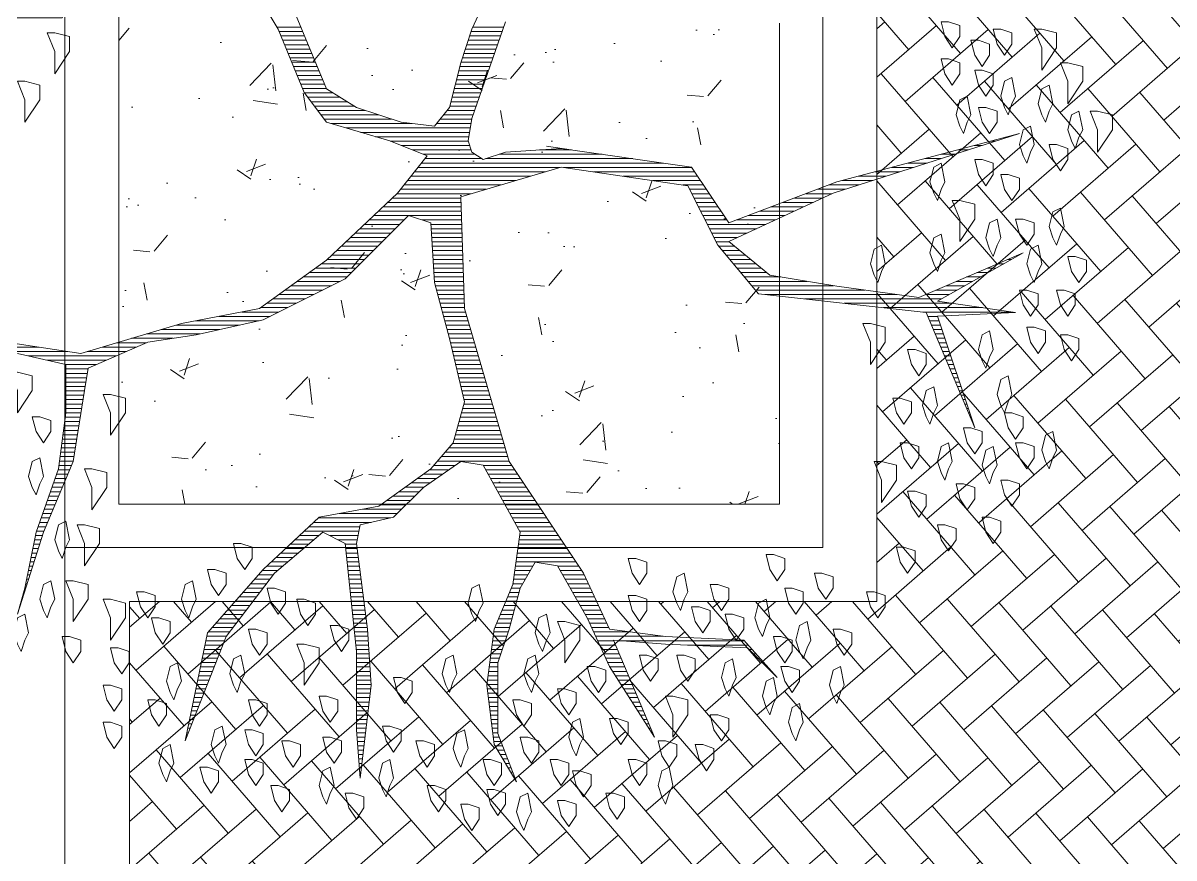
# Model space of a CAD drawing. Header units: metres. Extents: x 12093 to 20303, y 514 to 1412.
# Drawn here: x 19836.244 to 19839.433, y 755.37 to 757.682 of the extents above; entities that cross this region are included whole.
import ezdxf

# ---------------------------------------------------------------- set-up
doc = ezdxf.new("R2010")
doc.units = ezdxf.units.M
doc.layers.get('0').update_dxf_attribs({"lineweight": 13})
for name, color, linetype, lineweight in [('0-JARDI', 72, 'Continuous', 13), ('ARBOLES', 52, 'Continuous', 13), ('grass', 64, 'Continuous', 13), ('MANZANAS-ORIGINALES', 147, 'Continuous', 9), ('text.-piso', 35, 'Continuous', 5)]:
    doc.layers.add(name, color=color, linetype=linetype, lineweight=lineweight)

# ---------------------------------------------------------------- blocks, each defined once
blk = doc.blocks.new('*X7')
at = {"color": 0}
for p, q in [((17.5775, 17.92), (17.578, 17.92)), ((17.5814, 17.91), (17.584, 17.91)), ((17.5852, 17.9), (17.59, 17.9)), ((17.9321, 17.9), (17.9348, 17.9)), ((17.9333, 17.91), (17.9341, 17.91)), ((17.5891, 17.89), (17.596, 17.89)), ((17.5929, 17.88), (17.602, 17.88)), ((17.5967, 17.87), (17.608, 17.87)), ((17.9285, 17.87), (17.9371, 17.87)), ((17.9297, 17.88), (17.9364, 17.88)), ((17.9309, 17.89), (17.9356, 17.89)), ((17.6006, 17.86), (17.614, 17.86)), ((17.6044, 17.85), (17.62, 17.85)), ((17.9261, 17.85), (17.9387, 17.85)), ((17.9273, 17.86), (17.9379, 17.86)), ((17.2621, 17.82), (17.2622, 17.82)), ((17.6083, 17.84), (17.626, 17.84)), ((17.6121, 17.83), (17.6285, 17.83)), ((17.616, 17.82), (17.6298, 17.82)), ((17.9225, 17.82), (17.941, 17.82)), ((17.9237, 17.83), (17.9402, 17.83)), ((17.9249, 17.84), (17.9395, 17.84)), ((18.33, 17.82), (18.3316, 17.82)), ((17.2663, 17.81), (17.2685, 17.81)), ((17.2706, 17.8), (17.2748, 17.8)), ((17.6191, 17.81), (17.631, 17.81)), ((17.6191, 17.8), (17.6323, 17.8)), ((17.9201, 17.8), (17.9423, 17.8)), ((17.9213, 17.81), (17.9418, 17.81)), ((18.3221, 17.8), (18.3275, 17.8)), ((18.3261, 17.81), (18.3296, 17.81)), ((17.2748, 17.79), (17.2811, 17.79)), ((17.279, 17.78), (17.2874, 17.78)), ((17.2832, 17.77), (17.2937, 17.77)), ((17.6191, 17.79), (17.6335, 17.79)), ((17.6191, 17.78), (17.6348, 17.78)), ((17.6191, 17.77), (17.636, 17.77)), ((17.9165, 17.77), (17.9423, 17.77)), ((17.9177, 17.78), (17.9423, 17.78)), ((17.9189, 17.79), (17.9423, 17.79)), ((18.3104, 17.77), (18.3213, 17.77)), ((18.3143, 17.78), (18.3234, 17.78)), ((18.3182, 17.79), (18.3254, 17.79)), ((17.2875, 17.76), (17.3001, 17.76)), ((17.2917, 17.75), (17.3064, 17.75)), ((17.2959, 17.74), (17.3127, 17.74)), ((17.6191, 17.76), (17.6373, 17.76)), ((17.6191, 17.75), (17.6385, 17.75)), ((17.6191, 17.74), (17.6398, 17.74)), ((17.9129, 17.74), (17.9423, 17.74)), ((17.9141, 17.75), (17.9423, 17.75)), ((17.9153, 17.76), (17.9423, 17.76)), ((18.2986, 17.74), (18.3151, 17.74)), ((18.3025, 17.75), (18.3171, 17.75)), ((18.3064, 17.76), (18.3192, 17.76)), ((17.3002, 17.73), (17.319, 17.73)), ((17.3044, 17.72), (17.3253, 17.72)), ((17.6191, 17.73), (17.641, 17.73)), ((17.6191, 17.72), (17.6423, 17.72)), ((17.9105, 17.72), (17.9423, 17.72)), ((17.9117, 17.73), (17.9423, 17.73)), ((18.2907, 17.72), (18.3109, 17.72)), ((18.2946, 17.73), (18.313, 17.73)), ((17.3086, 17.71), (17.3316, 17.71)), ((17.3129, 17.7), (17.3379, 17.7)), ((17.3171, 17.69), (17.3443, 17.69)), ((17.6191, 17.71), (17.6435, 17.71)), ((17.6191, 17.7), (17.6445, 17.7)), ((17.6191, 17.69), (17.6431, 17.69)), ((17.9083, 17.7), (17.9423, 17.7)), ((17.909, 17.69), (17.9423, 17.69)), ((17.9093, 17.71), (17.9423, 17.71)), ((18.2789, 17.69), (18.3047, 17.69)), ((18.2829, 17.7), (18.3068, 17.7)), ((18.2868, 17.71), (18.3089, 17.71)), ((16.9852, 17.68), (16.9856, 17.68)), ((16.9942, 17.67), (16.9956, 17.67)), ((17.0032, 17.66), (17.0056, 17.66)), ((17.3213, 17.68), (17.3506, 17.68)), ((17.3256, 17.67), (17.3569, 17.67)), ((17.3298, 17.66), (17.3632, 17.66)), ((17.6191, 17.68), (17.6418, 17.68)), ((17.6191, 17.67), (17.6405, 17.67)), ((17.6191, 17.66), (17.6391, 17.66)), ((17.9097, 17.68), (17.9423, 17.68)), ((17.9103, 17.67), (17.9423, 17.67)), ((17.911, 17.66), (17.9423, 17.66)), ((18.2671, 17.66), (18.2985, 17.66)), ((18.2711, 17.67), (18.3006, 17.67)), ((18.275, 17.68), (18.3027, 17.68)), ((17.0122, 17.65), (17.0156, 17.65)), ((17.0212, 17.64), (17.0256, 17.64)), ((17.334, 17.65), (17.368, 17.65)), ((17.3382, 17.64), (17.3727, 17.64)), ((17.6157, 17.64), (17.6365, 17.64)), ((17.619, 17.65), (17.6378, 17.65)), ((17.9117, 17.65), (17.9423, 17.65)), ((17.9123, 17.64), (17.9423, 17.64)), ((18.2593, 17.64), (18.2944, 17.64)), ((18.2632, 17.65), (18.2965, 17.65)), ((17.0302, 17.63), (17.0356, 17.63)), ((17.0392, 17.62), (17.0456, 17.62)), ((17.0482, 17.61), (17.1861, 17.61)), ((17.3425, 17.63), (17.3773, 17.63)), ((17.3467, 17.62), (17.3819, 17.62)), ((17.3509, 17.61), (17.3865, 17.61)), ((17.6057, 17.61), (17.6325, 17.61)), ((17.6091, 17.62), (17.6338, 17.62)), ((17.6124, 17.63), (17.6351, 17.63)), ((17.913, 17.63), (17.9423, 17.63)), ((17.9137, 17.62), (17.9428, 17.62)), ((17.9143, 17.61), (17.9438, 17.61)), ((18.2475, 17.61), (18.2882, 17.61)), ((18.2514, 17.62), (18.2903, 17.62)), ((18.2554, 17.63), (18.2923, 17.63)), ((17.0572, 17.6), (17.3444, 17.6)), ((17.2417, 17.59), (17.3957, 17.59)), ((17.3552, 17.6), (17.3911, 17.6)), ((17.5991, 17.59), (17.6298, 17.59)), ((17.6024, 17.6), (17.6311, 17.6)), ((17.915, 17.6), (17.9448, 17.6)), ((17.9157, 17.59), (17.9459, 17.59)), ((18.2394, 17.59), (18.284, 17.59)), ((18.2436, 17.6), (18.2861, 17.6)), ((17.3167, 17.58), (17.4003, 17.58)), ((17.3657, 17.57), (17.405, 17.57)), ((17.3704, 17.56), (17.4096, 17.56)), ((17.5899, 17.56), (17.6219, 17.56)), ((17.5926, 17.57), (17.6261, 17.57)), ((17.5957, 17.58), (17.6285, 17.58)), ((17.9163, 17.58), (17.9469, 17.58)), ((17.9172, 17.57), (17.9479, 17.57)), ((17.9186, 17.56), (17.949, 17.56)), ((18.2164, 17.56), (18.2628, 17.56)), ((18.2241, 17.57), (18.2717, 17.57)), ((18.2317, 17.58), (18.2805, 17.58)), ((17.3751, 17.55), (17.4142, 17.55)), ((17.3797, 17.54), (17.4197, 17.54)), ((17.3844, 17.53), (17.4254, 17.53)), ((17.5817, 17.53), (17.6094, 17.53)), ((17.5844, 17.54), (17.6136, 17.54)), ((17.5872, 17.55), (17.6178, 17.55)), ((17.9199, 17.55), (17.95, 17.55)), ((17.9212, 17.54), (17.951, 17.54)), ((17.9225, 17.53), (17.9521, 17.53)), ((18.1935, 17.53), (18.2364, 17.53)), ((18.2011, 17.54), (18.2452, 17.54)), ((18.2088, 17.55), (18.254, 17.55)), ((17.3891, 17.52), (17.4311, 17.52)), ((17.3937, 17.51), (17.4369, 17.51)), ((17.5762, 17.51), (17.6011, 17.51)), ((17.579, 17.52), (17.6053, 17.52)), ((17.9238, 17.52), (17.9531, 17.52)), ((17.9251, 17.51), (17.9541, 17.51)), ((18.1782, 17.51), (18.2187, 17.51)), ((18.1858, 17.52), (18.2276, 17.52)), ((17.3984, 17.5), (17.4426, 17.5)), ((17.4031, 17.49), (17.4483, 17.49)), ((17.4077, 17.48), (17.454, 17.48)), ((17.568, 17.48), (17.5886, 17.48)), ((17.5708, 17.49), (17.5928, 17.49)), ((17.5735, 17.5), (17.5969, 17.5)), ((17.9264, 17.5), (17.9552, 17.5)), ((17.9277, 17.49), (17.9562, 17.49)), ((17.929, 17.48), (17.9572, 17.48)), ((18.1553, 17.48), (18.1923, 17.48)), ((18.1629, 17.49), (18.2011, 17.49)), ((18.1706, 17.5), (18.2099, 17.5)), ((18.6971, 17.48), (18.6991, 17.48)), ((18.7003, 17.49), (18.7019, 17.49)), ((17.4124, 17.47), (17.4597, 17.47)), ((17.4171, 17.46), (17.4654, 17.46)), ((17.4217, 17.45), (17.4711, 17.45)), ((17.5509, 17.45), (17.582, 17.45)), ((17.5566, 17.46), (17.5834, 17.46)), ((17.5623, 17.47), (17.5849, 17.47)), ((17.9303, 17.47), (17.9583, 17.47)), ((17.9316, 17.46), (17.9593, 17.46)), ((17.9329, 17.45), (17.9604, 17.45)), ((18.1323, 17.45), (18.1658, 17.45)), ((18.14, 17.46), (18.1746, 17.46)), ((18.1476, 17.47), (18.1834, 17.47)), ((18.6876, 17.45), (18.6931, 17.45)), ((18.6908, 17.46), (18.6951, 17.46)), ((18.694, 17.47), (18.6971, 17.47)), ((17.4276, 17.44), (17.4769, 17.44)), ((17.4343, 17.43), (17.4826, 17.43)), ((17.5394, 17.43), (17.5792, 17.43)), ((17.5452, 17.44), (17.5806, 17.44)), ((17.9342, 17.44), (17.9614, 17.44)), ((17.9355, 17.43), (17.9624, 17.43)), ((18.1103, 17.43), (18.1467, 17.43)), ((18.1221, 17.44), (18.157, 17.44)), ((18.6812, 17.43), (18.6891, 17.43)), ((18.6844, 17.44), (18.6911, 17.44)), ((17.441, 17.42), (17.5777, 17.42)), ((17.4476, 17.41), (17.5763, 17.41)), ((17.4543, 17.4), (17.5749, 17.4)), ((17.9368, 17.42), (17.9635, 17.42)), ((17.9381, 17.41), (17.9645, 17.41)), ((17.9394, 17.4), (17.9655, 17.4)), ((18.0748, 17.4), (18.1146, 17.4)), ((18.0867, 17.41), (18.1253, 17.41)), ((18.0985, 17.42), (18.136, 17.42)), ((18.6717, 17.4), (18.6831, 17.4)), ((18.6749, 17.41), (18.6851, 17.41)), ((18.6781, 17.42), (18.6871, 17.42)), ((17.461, 17.39), (17.5734, 17.39)), ((17.4676, 17.38), (17.572, 17.38)), ((17.4743, 17.37), (17.5706, 17.37)), ((17.9407, 17.39), (17.9666, 17.39)), ((17.9407, 17.37), (17.984, 17.37)), ((17.942, 17.38), (17.9676, 17.38)), ((18.0394, 17.37), (18.0824, 17.37)), ((18.0512, 17.38), (18.0931, 17.38)), ((18.063, 17.39), (18.1038, 17.39)), ((18.6621, 17.37), (18.6771, 17.37)), ((18.6653, 17.38), (18.6791, 17.38)), ((18.6685, 17.39), (18.6811, 17.39)), ((17.481, 17.36), (17.5692, 17.36)), ((17.4876, 17.35), (17.5695, 17.35)), ((17.9367, 17.35), (18.061, 17.35)), ((17.9387, 17.36), (18.004, 17.36)), ((18.0276, 17.36), (18.0717, 17.36)), ((18.6555, 17.35), (18.6727, 17.35)), ((18.659, 17.36), (18.6751, 17.36)), ((17.4943, 17.34), (17.5751, 17.34)), ((17.501, 17.33), (17.5807, 17.33)), ((17.5076, 17.32), (17.5862, 17.32)), ((17.8637, 17.32), (18.0288, 17.32)), ((17.9087, 17.33), (18.0396, 17.33)), ((17.9347, 17.34), (18.0503, 17.34)), ((18.6429, 17.32), (18.6621, 17.32)), ((18.6471, 17.33), (18.6656, 17.33)), ((18.6513, 17.34), (18.6692, 17.34)), ((17.5143, 17.31), (17.5918, 17.31)), ((17.521, 17.3), (17.5973, 17.3)), ((17.8387, 17.3), (17.9283, 17.3)), ((17.8487, 17.31), (17.9816, 17.31)), ((18.6345, 17.3), (18.6551, 17.3)), ((18.6387, 17.31), (18.6586, 17.31)), ((17.5276, 17.29), (17.6029, 17.29)), ((17.5343, 17.28), (17.6084, 17.28)), ((17.541, 17.27), (17.614, 17.27)), ((17.8087, 17.27), (17.859, 17.27)), ((17.8187, 17.28), (17.873, 17.28)), ((17.8287, 17.29), (17.887, 17.29)), ((18.6218, 17.27), (18.6445, 17.27)), ((18.626, 17.28), (18.648, 17.28)), ((18.6303, 17.29), (18.6515, 17.29)), ((17.5476, 17.26), (17.6195, 17.26)), ((17.5543, 17.25), (17.6251, 17.25)), ((17.561, 17.24), (17.6307, 17.24)), ((17.7741, 17.24), (17.817, 17.24)), ((17.7884, 17.25), (17.831, 17.25)), ((17.7987, 17.26), (17.845, 17.26)), ((18.6092, 17.24), (18.6339, 17.24)), ((18.6134, 17.25), (18.6374, 17.25)), ((18.6176, 17.26), (18.6409, 17.26)), ((17.5676, 17.23), (17.6362, 17.23)), ((17.5743, 17.22), (17.6418, 17.22)), ((17.7456, 17.22), (17.789, 17.22)), ((17.7599, 17.23), (17.803, 17.23)), ((18.6008, 17.22), (18.6268, 17.22)), ((18.605, 17.23), (18.6303, 17.23)), ((17.581, 17.21), (17.6473, 17.21)), ((17.5876, 17.2), (17.6529, 17.2)), ((17.5939, 17.19), (17.7568, 17.19)), ((17.717, 17.2), (17.7653, 17.2)), ((17.7313, 17.21), (17.775, 17.21)), ((18.5884, 17.19), (18.6202, 17.19)), ((18.5924, 17.2), (18.6215, 17.2)), ((18.5966, 17.21), (18.6233, 17.21)), ((17.5968, 17.18), (17.7482, 17.18)), ((17.5998, 17.17), (17.7396, 17.17)), ((17.6027, 17.16), (17.731, 17.16)), ((18.5837, 17.16), (18.6162, 17.16)), ((18.5853, 17.17), (18.6175, 17.17)), ((18.5868, 17.18), (18.6189, 17.18)), ((17.6056, 17.15), (17.7225, 17.15)), ((17.6085, 17.14), (17.7189, 17.14)), ((18.5805, 17.14), (18.6135, 17.14)), ((18.5821, 17.15), (18.6149, 17.15)), ((16.5321, 17.11), (16.5325, 17.11)), ((17.6115, 17.13), (17.7161, 17.13)), ((17.6144, 17.12), (17.7134, 17.12)), ((17.6173, 17.11), (17.7107, 17.11)), ((18.5758, 17.11), (18.6095, 17.11)), ((18.5774, 17.12), (18.6109, 17.12)), ((18.5789, 17.13), (18.6122, 17.13)), ((16.5355, 17.1), (16.5367, 17.1)), ((16.5388, 17.09), (16.5409, 17.09)), ((17.6203, 17.1), (17.7079, 17.1)), ((17.6232, 17.09), (17.7052, 17.09)), ((18.5726, 17.09), (18.6069, 17.09)), ((18.5742, 17.1), (18.6082, 17.1)), ((16.5421, 17.08), (16.5451, 17.08)), ((16.5454, 17.07), (16.5493, 17.07)), ((16.5488, 17.06), (16.5535, 17.06)), ((17.6261, 17.08), (17.7025, 17.08)), ((17.629, 17.07), (17.6998, 17.07)), ((17.632, 17.06), (17.697, 17.06)), ((18.5679, 17.06), (18.6056, 17.06)), ((18.5695, 17.07), (18.6056, 17.07)), ((18.571, 17.08), (18.6056, 17.08)), ((16.5521, 17.05), (16.5577, 17.05)), ((16.5554, 17.04), (16.5619, 17.04)), ((16.5588, 17.03), (16.566, 17.03)), ((17.6349, 17.05), (17.6968, 17.05)), ((17.6378, 17.04), (17.6992, 17.04)), ((17.6407, 17.03), (17.7015, 17.03)), ((18.5632, 17.03), (18.6056, 17.03)), ((18.5647, 17.04), (18.6056, 17.04)), ((18.5663, 17.05), (18.6056, 17.05)), ((16.5621, 17.02), (16.5702, 17.02)), ((16.5654, 17.01), (16.5744, 17.01)), ((17.6437, 17.02), (17.7039, 17.02)), ((17.6466, 17.01), (17.7062, 17.01)), ((18.5598, 17.01), (18.6056, 17.01)), ((18.5615, 17.02), (18.6056, 17.02)), ((16.5688, 17), (16.5786, 17)), ((16.5721, 16.99), (16.5828, 16.99)), ((16.5754, 16.98), (16.587, 16.98)), ((17.6495, 17), (17.7086, 17)), ((17.6524, 16.99), (17.7109, 16.99)), ((17.6554, 16.98), (17.7133, 16.98)), ((18.5548, 16.98), (18.6056, 16.98)), ((18.5565, 16.99), (18.6056, 16.99)), ((18.5582, 17), (18.6056, 17)), ((16.5788, 16.97), (16.5912, 16.97)), ((16.5821, 16.96), (16.5954, 16.96)), ((16.5854, 16.95), (16.5996, 16.95)), ((17.6583, 16.97), (17.7156, 16.97)), ((17.6612, 16.96), (17.718, 16.96)), ((17.6642, 16.95), (17.7204, 16.95)), ((18.4896, 16.95), (18.6918, 16.95)), ((18.5125, 16.96), (18.6485, 16.96)), ((18.5353, 16.97), (18.6056, 16.97)), ((16.5888, 16.94), (16.6038, 16.94)), ((16.5921, 16.93), (16.608, 16.93)), ((17.6671, 16.94), (17.7227, 16.94)), ((17.67, 16.93), (17.7251, 16.93)), ((18.4439, 16.93), (18.523, 16.93)), ((18.4668, 16.94), (18.5567, 16.94)), ((18.6009, 16.94), (18.7864, 16.94)), ((18.6675, 16.93), (18.9464, 16.93)), ((16.5954, 16.92), (16.6122, 16.92)), ((16.5988, 16.91), (16.6164, 16.91)), ((16.6021, 16.9), (16.6206, 16.9)), ((17.6729, 16.92), (17.7274, 16.92)), ((17.6759, 16.91), (17.7298, 16.91)), ((17.6788, 16.9), (17.7324, 16.9)), ((18.2995, 16.9), (18.4217, 16.9)), ((18.3608, 16.91), (18.4555, 16.91)), ((18.4211, 16.92), (18.4892, 16.92)), ((16.6054, 16.89), (16.6248, 16.89)), ((16.6088, 16.88), (16.629, 16.88)), ((17.6817, 16.89), (17.7351, 16.89)), ((17.6846, 16.88), (17.7378, 16.88)), ((18.2095, 16.88), (18.3542, 16.88)), ((18.2545, 16.89), (18.388, 16.89)), ((16.443, 16.85), (16.6488, 16.85)), ((16.6121, 16.87), (16.6331, 16.87)), ((16.6154, 16.86), (16.6373, 16.86)), ((17.6876, 16.87), (17.7404, 16.87)), ((17.6905, 16.86), (17.7431, 16.86)), ((17.6934, 16.85), (17.7458, 16.85)), ((18.1192, 16.85), (18.2036, 16.85)), ((18.1392, 16.86), (18.2561, 16.86)), ((18.1645, 16.87), (18.3086, 16.87)), ((16.513, 16.84), (16.7388, 16.84)), ((16.583, 16.83), (16.8288, 16.83)), ((16.6062, 16.82), (16.9188, 16.82)), ((17.6957, 16.84), (17.7484, 16.84)), ((17.6961, 16.83), (17.7511, 16.83)), ((17.6964, 16.82), (17.7538, 16.82)), ((18.0592, 16.82), (18.1324, 16.82)), ((18.0792, 16.83), (18.1463, 16.83)), ((18.0992, 16.84), (18.1601, 16.84)), ((16.5708, 16.8), (16.6189, 16.8)), ((16.5885, 16.81), (16.6422, 16.81)), ((16.7083, 16.81), (17.0088, 16.81)), ((16.7816, 16.8), (17.0309, 16.8)), ((17.6967, 16.81), (17.7564, 16.81)), ((17.6971, 16.8), (17.7591, 16.8)), ((18.0192, 16.8), (18.1047, 16.8)), ((18.0392, 16.81), (18.1186, 16.81)), ((16.5178, 16.77), (16.5489, 16.77)), ((16.5355, 16.78), (16.5722, 16.78)), ((16.5531, 16.79), (16.5956, 16.79)), ((16.8532, 16.79), (17.0394, 16.79)), ((16.9132, 16.78), (17.0478, 16.78)), ((16.9732, 16.77), (17.0563, 16.77)), ((17.6974, 16.79), (17.7618, 16.79)), ((17.6977, 16.78), (17.7639, 16.78)), ((17.6981, 16.77), (17.7645, 16.77)), ((17.9635, 16.77), (18.0632, 16.77)), ((17.9792, 16.78), (18.0771, 16.78)), ((17.9992, 16.79), (18.0909, 16.79)), ((16.4647, 16.74), (16.4789, 16.74)), ((16.4824, 16.75), (16.5022, 16.75)), ((16.5001, 16.76), (16.5256, 16.76)), ((17.0054, 16.76), (17.0647, 16.76)), ((17.0177, 16.75), (17.0732, 16.75)), ((17.0299, 16.74), (17.0817, 16.74)), ((17.6984, 16.76), (17.7651, 16.76)), ((17.6987, 16.75), (17.7657, 16.75)), ((17.6991, 16.74), (17.7664, 16.74)), ((17.9335, 16.74), (18.0217, 16.74)), ((17.9435, 16.75), (18.0355, 16.75)), ((17.9535, 16.76), (18.0494, 16.76)), ((16.4293, 16.72), (16.4322, 16.72)), ((16.447, 16.73), (16.4556, 16.73)), ((17.0421, 16.73), (17.0901, 16.73)), ((17.0543, 16.72), (17.0986, 16.72)), ((17.6994, 16.73), (17.767, 16.73)), ((17.6997, 16.72), (17.7676, 16.72)), ((17.9135, 16.72), (17.9979, 16.72)), ((17.9235, 16.73), (18.0084, 16.73)), ((17.0665, 16.71), (17.1071, 16.71)), ((17.0788, 16.7), (17.1155, 16.7)), ((17.091, 16.69), (17.1213, 16.69)), ((17.7001, 16.71), (17.7682, 16.71)), ((17.7004, 16.7), (17.7689, 16.7)), ((17.7007, 16.69), (17.7695, 16.69)), ((17.8835, 16.69), (17.9662, 16.69)), ((17.8935, 16.7), (17.9768, 16.7)), ((17.9035, 16.71), (17.9873, 16.71)), ((17.0504, 16.67), (17.1313, 16.67)), ((17.0719, 16.68), (17.1263, 16.68)), ((17.7011, 16.68), (17.7701, 16.68)), ((17.7014, 16.67), (17.7707, 16.67)), ((17.8635, 16.67), (17.9451, 16.67)), ((17.8735, 16.68), (17.9556, 16.68)), ((16.9858, 16.64), (17.0741, 16.64)), ((17.0073, 16.65), (17.1413, 16.65)), ((17.0288, 16.66), (17.1363, 16.66)), ((17.0964, 16.64), (17.1463, 16.64)), ((17.7017, 16.66), (17.7714, 16.66)), ((17.7021, 16.65), (17.772, 16.65)), ((17.7024, 16.64), (17.7924, 16.64)), ((17.8335, 16.64), (17.9134, 16.64)), ((17.8435, 16.65), (17.924, 16.65)), ((17.8535, 16.66), (17.9345, 16.66)), ((16.9211, 16.61), (16.995, 16.61)), ((16.9427, 16.62), (17.0214, 16.62)), ((16.9642, 16.63), (17.0477, 16.63)), ((17.1031, 16.63), (17.1513, 16.63)), ((17.1097, 16.62), (17.1563, 16.62)), ((17.1164, 16.61), (17.1613, 16.61)), ((17.7027, 16.63), (17.8224, 16.63)), ((17.7031, 16.62), (17.8923, 16.62)), ((17.7034, 16.61), (17.8818, 16.61)), ((17.8235, 16.63), (17.9029, 16.63)), ((16.8781, 16.59), (16.9423, 16.59)), ((16.8996, 16.6), (16.9686, 16.6)), ((17.1231, 16.6), (17.1663, 16.6)), ((17.1297, 16.59), (17.1713, 16.59)), ((17.7037, 16.6), (17.8712, 16.6)), ((17.7041, 16.59), (17.8606, 16.59)), ((16.7953, 16.56), (16.8632, 16.56)), ((16.8265, 16.57), (16.8895, 16.57)), ((16.8565, 16.58), (16.9159, 16.58)), ((17.1364, 16.58), (17.1763, 16.58)), ((17.1431, 16.57), (17.1813, 16.57)), ((17.1497, 16.56), (17.1971, 16.56)), ((17.6123, 16.56), (17.8338, 16.56)), ((17.646, 16.57), (17.8418, 16.57)), ((17.6798, 16.58), (17.8501, 16.58)), ((16.7015, 16.53), (16.7578, 16.53)), ((16.7328, 16.54), (16.7955, 16.54)), ((16.764, 16.55), (16.8332, 16.55)), ((17.1564, 16.55), (17.2651, 16.55)), ((17.163, 16.54), (17.3331, 16.54)), ((17.1697, 16.53), (17.401, 16.53)), ((17.511, 16.53), (17.8098, 16.53)), ((17.5448, 16.54), (17.8178, 16.54)), ((17.5785, 16.55), (17.8258, 16.55)), ((16.639, 16.51), (16.6824, 16.51)), ((16.6703, 16.52), (16.7201, 16.52)), ((17.1764, 16.52), (17.469, 16.52)), ((17.2412, 16.51), (17.7938, 16.51)), ((17.4773, 16.52), (17.8018, 16.52)), ((16.5453, 16.48), (16.5693, 16.48)), ((16.5765, 16.49), (16.607, 16.49)), ((16.6078, 16.5), (16.6447, 16.5)), ((17.3112, 16.5), (17.6466, 16.5)), ((17.3812, 16.49), (17.6166, 16.49)), ((17.4512, 16.48), (17.5245, 16.48)), ((17.6564, 16.5), (17.7858, 16.5)), ((17.6714, 16.49), (17.7899, 16.49)), ((17.6804, 16.48), (17.8149, 16.48)), ((16.4828, 16.46), (16.494, 16.46)), ((16.514, 16.47), (16.5317, 16.47)), ((17.6837, 16.47), (17.8399, 16.47)), ((17.687, 16.46), (17.8649, 16.46)), ((16.4515, 16.45), (16.4563, 16.45)), ((17.6822, 16.43), (17.9666, 16.43)), ((17.6839, 16.44), (17.9326, 16.44)), ((17.6855, 16.45), (17.8986, 16.45)), ((17.6757, 16.4), (17.7432, 16.4)), ((17.6789, 16.41), (17.7512, 16.41)), ((17.6805, 16.42), (17.7592, 16.42)), ((17.8145, 16.42), (18.0006, 16.42)), ((17.8617, 16.41), (18.0157, 16.41)), ((17.8916, 16.4), (18.0232, 16.4)), ((17.6687, 16.38), (17.7289, 16.38)), ((17.6722, 16.39), (17.7352, 16.39)), ((17.9216, 16.39), (18.0307, 16.39)), ((17.9473, 16.38), (18.0382, 16.38)), ((17.6584, 16.35), (17.7214, 16.35)), ((17.6618, 16.36), (17.7239, 16.36)), ((17.6653, 16.37), (17.7264, 16.37)), ((17.9633, 16.37), (18.0457, 16.37)), ((17.9793, 16.36), (18.0532, 16.36)), ((17.9953, 16.35), (18.0607, 16.35)), ((17.648, 16.32), (17.7139, 16.32)), ((17.6514, 16.33), (17.7164, 16.33)), ((17.6549, 16.34), (17.7189, 16.34)), ((18.0106, 16.34), (18.0651, 16.34)), ((18.0147, 16.33), (18.0692, 16.33)), ((18.0189, 16.32), (18.0733, 16.32)), ((17.6411, 16.3), (17.7089, 16.3)), ((17.6445, 16.31), (17.7114, 16.31)), ((18.0231, 16.31), (18.0774, 16.31)), ((18.0272, 16.3), (18.0816, 16.3)), ((17.6307, 16.27), (17.7005, 16.27)), ((17.6341, 16.28), (17.7038, 16.28)), ((17.6376, 16.29), (17.7064, 16.29)), ((18.0314, 16.29), (18.0857, 16.29)), ((18.0356, 16.28), (18.0898, 16.28)), ((18.0397, 16.27), (18.0939, 16.27)), ((17.6203, 16.24), (17.6905, 16.24)), ((17.6237, 16.25), (17.6938, 16.25)), ((17.6272, 16.26), (17.6971, 16.26)), ((18.0439, 16.26), (18.098, 16.26)), ((18.0481, 16.25), (18.1021, 16.25)), ((18.0522, 16.24), (18.1063, 16.24)), ((17.6134, 16.22), (17.6838, 16.22)), ((17.6168, 16.23), (17.6871, 16.23)), ((18.0564, 16.23), (18.1104, 16.23)), ((18.0606, 16.22), (18.1145, 16.22)), ((17.6064, 16.2), (17.6766, 16.2)), ((17.6099, 16.21), (17.6805, 16.21)), ((18.0647, 16.21), (18.1186, 16.21)), ((18.0689, 16.2), (18.1236, 16.2))]:
    blk.add_line(p, q, dxfattribs=at)
blk = doc.blocks.new('ARBUSTO6')
at = {"layer": 'ARBOLES'}
for points in [[(-0.1919, 1.5005), (-0.2004, 1.4834), (-0.1919, 1.4409), (-0.1748, 1.4494), (-0.1663, 1.4834), (-0.1748, 1.509), (-0.1833, 1.526)], [(-0.0558, 1.4664), (-0.0813, 1.4749), (-0.0813, 1.5005), (-0.0643, 1.526), (-0.0473, 1.5005), (-0.0388, 1.4664)], [(-0.3874, 1.4409), (-0.413, 1.4494), (-0.413, 1.4749), (-0.3959, 1.5005), (-0.3789, 1.4749), (-0.3704, 1.4409)], [(-0.2769, 1.4579), (-0.3024, 1.4664), (-0.3024, 1.492), (-0.2854, 1.5175), (-0.2684, 1.492), (-0.2599, 1.4579)], [(0.2078, 1.4409), (0.1823, 1.4494), (0.1823, 1.4749), (0.1993, 1.5005), (0.2163, 1.4749), (0.2248, 1.4409)], [(-0.1153, 1.4324), (-0.1408, 1.4409), (-0.1408, 1.4664), (-0.1238, 1.492), (-0.1068, 1.4664), (-0.0983, 1.4324)], [(0.0207, 1.4239), (-0.0048, 1.4324), (-0.0048, 1.4579), (0.0122, 1.4834), (0.0293, 1.4579), (0.0378, 1.4239)], [(0.3779, 1.4239), (0.3524, 1.4324), (0.3524, 1.4579), (0.3694, 1.4834), (0.3864, 1.4579), (0.3949, 1.4239)], [(-0.515, 1.4409), (-0.5235, 1.4239), (-0.515, 1.3814), (-0.498, 1.3899), (-0.4895, 1.4239), (-0.498, 1.4494), (-0.5065, 1.4664)], [(-0.3109, 1.3899), (-0.3364, 1.3984), (-0.3364, 1.4239), (-0.3194, 1.4494), (-0.3024, 1.4239), (-0.2939, 1.3899)], [(0.1228, 1.4239), (0.1143, 1.4069), (0.1228, 1.3644), (0.1398, 1.3729), (0.1483, 1.4069), (0.1398, 1.4324), (0.1313, 1.4494)], [(0.2589, 1.4409), (0.2504, 1.4239), (0.2589, 1.3814), (0.2759, 1.3899), (0.2844, 1.4239), (0.2759, 1.4494), (0.2674, 1.4664)], [(-0.4385, 1.3644), (-0.464, 1.3729), (-0.464, 1.3984), (-0.447, 1.4239), (-0.43, 1.3984), (-0.4215, 1.3644)], [(-0.2599, 1.3644), (-0.2854, 1.3729), (-0.2854, 1.3984), (-0.2684, 1.4239), (-0.2514, 1.3984), (-0.2429, 1.3644)], [(-0.1068, 1.3644), (-0.1323, 1.3729), (-0.1323, 1.3984), (-0.1153, 1.4239), (-0.0983, 1.3984), (-0.0898, 1.3644)], [(0.4374, 1.3644), (0.4119, 1.3729), (0.4119, 1.3984), (0.4289, 1.4239), (0.4459, 1.3984), (0.4544, 1.3644)], [(0.5395, 1.3814), (0.514, 1.3899), (0.514, 1.4154), (0.531, 1.4409), (0.548, 1.4154), (0.5565, 1.3814)], [(0.6245, 1.3899), (0.616, 1.3729), (0.6245, 1.3304), (0.6415, 1.3389), (0.65, 1.3729), (0.6415, 1.3984), (0.633, 1.4154)], [(-0.5915, 1.3304), (-0.617, 1.3389), (-0.617, 1.3644), (-0.6, 1.3899), (-0.583, 1.3644), (-0.5745, 1.3304)], [(-0.5065, 1.3219), (-0.532, 1.3304), (-0.532, 1.3559), (-0.515, 1.3814), (-0.498, 1.3559), (-0.4895, 1.3219)], [(-0.1919, 1.3134), (-0.2174, 1.3219), (-0.2174, 1.3474), (-0.2004, 1.3729), (-0.1833, 1.3474), (-0.1748, 1.3134)], [(-0.0473, 1.3559), (-0.0558, 1.3389), (-0.0473, 1.2964), (-0.0303, 1.3049), (-0.0218, 1.3389), (-0.0303, 1.3644), (-0.0388, 1.3814)], [(0.0463, 1.3219), (0.0207, 1.3304), (0.0207, 1.3559), (0.0378, 1.3814), (0.0548, 1.3559), (0.0633, 1.3219)], [(0.2589, 1.3134), (0.2333, 1.3219), (0.2333, 1.3474), (0.2504, 1.3729), (0.2674, 1.3474), (0.2759, 1.3134)], [(0.3524, 1.3219), (0.3269, 1.3304), (0.3269, 1.3559), (0.3439, 1.3814), (0.3609, 1.3559), (0.3694, 1.3219)], [(0.5055, 1.3474), (0.497, 1.3304), (0.5055, 1.2879), (0.5225, 1.2964), (0.531, 1.3304), (0.5225, 1.3559), (0.514, 1.3729)], [(-0.3109, 1.3304), (-0.3194, 1.3134), (-0.3109, 1.2708), (-0.2939, 1.2793), (-0.2854, 1.3134), (-0.2939, 1.3389), (-0.3024, 1.3559)], [(0.1228, 1.2879), (0.0973, 1.2964), (0.0973, 1.3219), (0.1143, 1.3474), (0.1313, 1.3219), (0.1398, 1.2879)], [(0.4374, 1.2964), (0.4119, 1.3049), (0.4119, 1.3304), (0.4289, 1.3559), (0.4459, 1.3304), (0.4544, 1.2964)], [(-0.8126, 1.2964), (-0.8211, 1.2793), (-0.8126, 1.2368), (-0.7956, 1.2453), (-0.7871, 1.2793), (-0.7956, 1.3049), (-0.8041, 1.3219)], [(-0.6256, 1.2623), (-0.6511, 1.2708), (-0.6511, 1.2964), (-0.6341, 1.3219), (-0.617, 1.2964), (-0.6085, 1.2623)], [(-0.3959, 1.2708), (-0.4215, 1.2793), (-0.4215, 1.3049), (-0.4044, 1.3304), (-0.3874, 1.3049), (-0.3789, 1.2708)], [(0.7606, 1.2793), (0.7351, 1.2879), (0.7351, 1.3134), (0.7521, 1.3389), (0.7691, 1.3134), (0.7776, 1.2793)], [(-0.5235, 1.2198), (-0.5575, 1.2283), (-0.5575, 1.2623), (-0.5235, 1.3134), (-0.5235, 1.2623), (-0.5065, 1.2198)], [(-0.1748, 1.2283), (-0.2004, 1.2368), (-0.2004, 1.2623), (-0.1833, 1.2879), (-0.1663, 1.2623), (-0.1578, 1.2283)], [(0.4289, 1.2283), (0.4034, 1.2368), (0.4034, 1.2623), (0.4204, 1.2879), (0.4374, 1.2623), (0.4459, 1.2283)], [(0.6585, 1.2283), (0.633, 1.2368), (0.633, 1.2623), (0.65, 1.2879), (0.667, 1.2623), (0.6755, 1.2283)], [(-0.7531, 1.2368), (-0.7616, 1.2198), (-0.7531, 1.1773), (-0.7361, 1.1858), (-0.7276, 1.2198), (-0.7361, 1.2453), (-0.7446, 1.2623)], [(-0.2769, 1.2028), (-0.3024, 1.2113), (-0.3024, 1.2368), (-0.2854, 1.2623), (-0.2684, 1.2368), (-0.2599, 1.2028)], [(0.2674, 1.2198), (0.2418, 1.2283), (0.2418, 1.2538), (0.2589, 1.2793), (0.2759, 1.2538), (0.2844, 1.2198)], [(-0.9062, 1.2113), (-0.9147, 1.1943), (-0.9062, 1.1518), (-0.8892, 1.1603), (-0.8807, 1.1943), (-0.8892, 1.2198), (-0.8977, 1.2368)], [(0.0973, 1.1773), (0.0718, 1.1858), (0.0718, 1.2113), (0.0888, 1.2368), (0.1058, 1.2113), (0.1143, 1.1773)], [(0.7606, 1.1943), (0.7351, 1.2028), (0.7351, 1.2283), (0.7521, 1.2538), (0.7691, 1.2283), (0.7776, 1.1943)], [(-0.7871, 1.1518), (-0.8126, 1.1603), (-0.8126, 1.1858), (-0.7956, 1.2113), (-0.7786, 1.1858), (-0.7701, 1.1518)], [(-0.6596, 1.1943), (-0.6681, 1.1773), (-0.6596, 1.1348), (-0.6426, 1.1433), (-0.6341, 1.1773), (-0.6426, 1.2028), (-0.6511, 1.2198)], [(-0.3449, 1.1518), (-0.3704, 1.1603), (-0.3704, 1.1858), (-0.3534, 1.2113), (-0.3364, 1.1858), (-0.3279, 1.1518)], [(-0.2089, 1.1858), (-0.2174, 1.1688), (-0.2089, 1.1263), (-0.1919, 1.1348), (-0.1833, 1.1688), (-0.1919, 1.1943), (-0.2004, 1.2113)], [(-0.0218, 1.1858), (-0.0303, 1.1688), (-0.0218, 1.1263), (-0.0048, 1.1348), (0.0037, 1.1688), (-0.0048, 1.1943), (-0.0133, 1.2113)], [(0.463, 1.1858), (0.4544, 1.1688), (0.463, 1.1263), (0.48, 1.1348), (0.4885, 1.1688), (0.48, 1.1943), (0.4715, 1.2113)], [(0.6075, 1.2028), (0.599, 1.1858), (0.6075, 1.1433), (0.6245, 1.1518), (0.633, 1.1858), (0.6245, 1.2113), (0.616, 1.2283)], [(-0.549, 1.1263), (-0.5745, 1.1348), (-0.5745, 1.1603), (-0.5575, 1.1858), (-0.5405, 1.1603), (-0.532, 1.1263)], [(-0.464, 1.1263), (-0.4895, 1.1348), (-0.4895, 1.1603), (-0.4725, 1.1858), (-0.4555, 1.1603), (-0.447, 1.1263)], [(0.3184, 1.1008), (0.2844, 1.1093), (0.2844, 1.1433), (0.3184, 1.1943), (0.3184, 1.1433), (0.3354, 1.1008)], [(0.7436, 1.1093), (0.7181, 1.1178), (0.7181, 1.1433), (0.7351, 1.1688), (0.7521, 1.1433), (0.7606, 1.1093)], [(-0.8296, 1.1093), (-0.8381, 1.0923), (-0.8296, 1.0497), (-0.8126, 1.0582), (-0.8041, 1.0923), (-0.8126, 1.1178), (-0.8211, 1.1348)], [(-0.7701, 1.0838), (-0.7956, 1.0923), (-0.7956, 1.1178), (-0.7786, 1.1433), (-0.7616, 1.1178), (-0.7531, 1.0838)], [(-0.2769, 1.0497), (-0.3109, 1.0582), (-0.3109, 1.0923), (-0.2769, 1.1433), (-0.2769, 1.0923), (-0.2599, 1.0497)], [(0.8541, 1.0838), (0.8286, 1.0923), (0.8286, 1.1178), (0.8456, 1.1433), (0.8626, 1.1178), (0.8711, 1.0838)], [(-0.9062, 1.0667), (-0.9317, 1.0753), (-0.9317, 1.1008), (-0.9147, 1.1263), (-0.8977, 1.1008), (-0.8892, 1.0667)], [(-0.2344, 1.0923), (-0.2429, 1.0753), (-0.2344, 1.0327), (-0.2174, 1.0412), (-0.2089, 1.0753), (-0.2174, 1.1008), (-0.2259, 1.1178)], [(0.2418, 1.0582), (0.2163, 1.0667), (0.2163, 1.0923), (0.2333, 1.1178), (0.2504, 1.0923), (0.2589, 1.0582)], [(0.4289, 1.0667), (0.4034, 1.0753), (0.4034, 1.1008), (0.4204, 1.1263), (0.4374, 1.1008), (0.4459, 1.0667)], [(0.9562, 1.0923), (0.9477, 1.0753), (0.9562, 1.0327), (0.9732, 1.0412), (0.9817, 1.0753), (0.9732, 1.1008), (0.9647, 1.1178)], [(-0.7361, 1.0582), (-0.7446, 1.0412), (-0.7361, 0.9987), (-0.7191, 1.0072), (-0.7106, 1.0412), (-0.7191, 1.0667), (-0.7276, 1.0838)], [(-0.6596, 1.0327), (-0.6851, 1.0412), (-0.6851, 1.0667), (-0.6681, 1.0923), (-0.6511, 1.0667), (-0.6426, 1.0327)], [(0.65, 1.0412), (0.6245, 1.0497), (0.6245, 1.0753), (0.6415, 1.1008), (0.6585, 1.0753), (0.667, 1.0412)], [(0.7606, 0.9987), (0.7266, 1.0072), (0.7266, 1.0412), (0.7606, 1.0923), (0.7606, 1.0412), (0.7776, 0.9987)], [(-0.583, 1.0157), (-0.6085, 1.0242), (-0.6085, 1.0497), (-0.5915, 1.0753), (-0.5745, 1.0497), (-0.566, 1.0157)], [(0.3184, 0.9987), (0.2929, 1.0072), (0.2929, 1.0327), (0.3099, 1.0582), (0.3269, 1.0327), (0.3354, 0.9987)], [(-0.9827, 0.9817), (-1.0082, 0.9902), (-1.0082, 1.0157), (-0.9912, 1.0412), (-0.9742, 1.0157), (-0.9657, 0.9817)], [(-0.7956, 0.9732), (-0.8211, 0.9817), (-0.8211, 1.0072), (-0.8041, 1.0327), (-0.7871, 1.0072), (-0.7786, 0.9732)], [(-0.4385, 0.9902), (-0.464, 0.9987), (-0.464, 1.0242), (-0.447, 1.0497), (-0.43, 1.0242), (-0.4215, 0.9902)], [(-0.0813, 1.0242), (-0.0898, 1.0072), (-0.0813, 0.9647), (-0.0643, 0.9732), (-0.0558, 1.0072), (-0.0643, 1.0327), (-0.0728, 1.0497)], [(0.3864, 0.9732), (0.3609, 0.9817), (0.3609, 1.0072), (0.3779, 1.0327), (0.3949, 1.0072), (0.4034, 0.9732)], [(0.5735, 1.0157), (0.565, 0.9987), (0.5735, 0.9562), (0.5905, 0.9647), (0.599, 0.9987), (0.5905, 1.0242), (0.582, 1.0412)], [(0.6841, 0.9817), (0.6585, 0.9902), (0.6585, 1.0157), (0.6755, 1.0412), (0.6926, 1.0157), (0.7011, 0.9817)], [(0.8456, 0.9562), (0.8116, 0.9647), (0.8116, 0.9987), (0.8456, 1.0497), (0.8456, 0.9987), (0.8626, 0.9562)], [(0.8967, 1.0157), (0.8881, 0.9987), (0.8967, 0.9562), (0.9137, 0.9647), (0.9222, 0.9987), (0.9137, 1.0242), (0.9052, 1.0412)], [(-0.8637, 0.9392), (-0.8892, 0.9477), (-0.8892, 0.9732), (-0.8722, 0.9987), (-0.8552, 0.9732), (-0.8467, 0.9392)], [(-0.6256, 0.9647), (-0.6511, 0.9732), (-0.6511, 0.9987), (-0.6341, 1.0242), (-0.617, 0.9987), (-0.6085, 0.9647)], [(-0.549, 0.9987), (-0.5575, 0.9817), (-0.549, 0.9392), (-0.532, 0.9477), (-0.5235, 0.9817), (-0.532, 1.0072), (-0.5405, 1.0242)], [(0.5225, 0.9307), (0.497, 0.9392), (0.497, 0.9647), (0.514, 0.9902), (0.531, 0.9647), (0.5395, 0.9307)], [(-0.7531, 0.8967), (-0.7786, 0.9052), (-0.7786, 0.9307), (-0.7616, 0.9562), (-0.7446, 0.9307), (-0.7361, 0.8967)], [(-0.4385, 0.9052), (-0.464, 0.9137), (-0.464, 0.9392), (-0.447, 0.9647), (-0.43, 0.9392), (-0.4215, 0.9052)], [(-1.0507, 0.8797), (-1.0763, 0.8882), (-1.0763, 0.9137), (-1.0593, 0.9392), (-1.0422, 0.9137), (-1.0337, 0.8797)], [(0.463, 0.8712), (0.4374, 0.8797), (0.4374, 0.9052), (0.4544, 0.9307), (0.4715, 0.9052), (0.48, 0.8712)], [(0.8201, 0.8286), (0.7861, 0.8371), (0.7861, 0.8712), (0.8201, 0.9222), (0.8201, 0.8712), (0.8371, 0.8286)], [(0.8626, 0.8797), (0.8541, 0.8626), (0.8626, 0.8201), (0.8796, 0.8286), (0.8881, 0.8626), (0.8796, 0.8882), (0.8711, 0.9052)], [(-1.2463, 0.8116), (-1.2718, 0.8201), (-1.2718, 0.8456), (-1.2548, 0.8712), (-1.2378, 0.8456), (-1.2293, 0.8116)], [(-1.1443, 0.8286), (-1.1698, 0.8371), (-1.1698, 0.8626), (-1.1528, 0.8882), (-1.1358, 0.8626), (-1.1273, 0.8286)], [(-1.1868, 0.7351), (-1.2123, 0.7436), (-1.2123, 0.7691), (-1.1953, 0.7946), (-1.1783, 0.7691), (-1.1698, 0.7351)], [(-1.0763, 0.7521), (-1.1018, 0.7606), (-1.1018, 0.7861), (-1.0848, 0.8116), (-1.0678, 0.7861), (-1.0593, 0.7521)], [(0.8031, 0.7011), (0.7691, 0.7096), (0.7691, 0.7436), (0.8031, 0.7946), (0.8031, 0.7436), (0.8201, 0.7011)], [(-1.2889, 0.7266), (-1.3144, 0.7351), (-1.3144, 0.7606), (-1.2974, 0.7861), (-1.2804, 0.7606), (-1.2718, 0.7266)], [(-0.9997, 0.6841), (-1.0337, 0.6926), (-1.0337, 0.7266), (-0.9997, 0.7776), (-0.9997, 0.7266), (-0.9827, 0.6841)], [(0.9222, 0.7351), (0.9137, 0.7181), (0.9222, 0.6756), (0.9392, 0.6841), (0.9477, 0.7181), (0.9392, 0.7436), (0.9307, 0.7606)], [(-1.2548, 0.7096), (-1.2633, 0.6926), (-1.2548, 0.65), (-1.2378, 0.6586), (-1.2293, 0.6926), (-1.2378, 0.7181), (-1.2463, 0.7351)], [(-1.1528, 0.7011), (-1.1613, 0.6841), (-1.1528, 0.6415), (-1.1358, 0.65), (-1.1273, 0.6841), (-1.1358, 0.7096), (-1.1443, 0.7266)], [(-1.3909, 0.6756), (-1.3994, 0.6586), (-1.3909, 0.616), (-1.3739, 0.6245), (-1.3654, 0.6586), (-1.3739, 0.6841), (-1.3824, 0.7011)], [(-1.3229, 0.6415), (-1.3484, 0.65), (-1.3484, 0.6756), (-1.3314, 0.7011), (-1.3144, 0.6756), (-1.3059, 0.6415)], [(-1.0593, 0.6415), (-1.0848, 0.65), (-1.0848, 0.6756), (-1.0678, 0.7011), (-1.0507, 0.6756), (-1.0422, 0.6415)], [(-1.2038, 0.6075), (-1.2293, 0.616), (-1.2293, 0.6415), (-1.2123, 0.6671), (-1.1953, 0.6415), (-1.1868, 0.6075)], [(-1.2974, 0.5735), (-1.3229, 0.582), (-1.3229, 0.6075), (-1.3059, 0.633), (-1.2889, 0.6075), (-1.2804, 0.5735)], [(0.9222, 0.582), (0.8967, 0.5905), (0.8967, 0.616), (0.9137, 0.6415), (0.9307, 0.616), (0.9392, 0.582)], [(0.7606, 0.531), (0.7266, 0.5395), (0.7266, 0.5735), (0.7606, 0.6245), (0.7606, 0.5735), (0.7776, 0.531)], [(-1.1188, 0.5735), (-1.1273, 0.5565), (-1.1188, 0.514), (-1.1018, 0.5225), (-1.0933, 0.5565), (-1.1018, 0.582), (-1.1103, 0.599)], [(-1.0422, 0.5395), (-1.0678, 0.548), (-1.0678, 0.5735), (-1.0507, 0.599), (-1.0337, 0.5735), (-1.0252, 0.5395)], [(-1.2889, 0.548), (-1.2974, 0.531), (-1.2889, 0.4885), (-1.2718, 0.497), (-1.2633, 0.531), (-1.2718, 0.5565), (-1.2804, 0.5735)], [(0.9732, 0.48), (0.9392, 0.4885), (0.9392, 0.5225), (0.9732, 0.5735), (0.9732, 0.5225), (0.9902, 0.48)], [(-1.0763, 0.4289), (-1.1018, 0.4374), (-1.1018, 0.463), (-1.0848, 0.4885), (-1.0678, 0.463), (-1.0593, 0.4289)], [(-1.4249, 0.3949), (-1.4504, 0.4034), (-1.4504, 0.4289), (-1.4334, 0.4545), (-1.4164, 0.4289), (-1.4079, 0.3949)], [(-1.2463, 0.4459), (-1.2548, 0.4289), (-1.2463, 0.3864), (-1.2293, 0.3949), (-1.2208, 0.4289), (-1.2293, 0.4545), (-1.2378, 0.4715)], [(-0.9742, 0.3694), (-1.0082, 0.3779), (-1.0082, 0.4119), (-0.9742, 0.463), (-0.9742, 0.4119), (-0.9572, 0.3694)], [(-1.3484, 0.3779), (-1.3739, 0.3864), (-1.3739, 0.4119), (-1.3569, 0.4374), (-1.3399, 0.4119), (-1.3314, 0.3779)], [(-1.4164, 0.2929), (-1.4419, 0.3014), (-1.4419, 0.3269), (-1.4249, 0.3524), (-1.4079, 0.3269), (-1.3994, 0.2929)], [(-1.3314, 0.2929), (-1.3569, 0.3014), (-1.3569, 0.3269), (-1.3399, 0.3524), (-1.3229, 0.3269), (-1.3144, 0.2929)], [(-1.4419, 0.2163), (-1.4674, 0.2248), (-1.4674, 0.2504), (-1.4504, 0.2759), (-1.4334, 0.2504), (-1.4249, 0.2163)], [(-1.3569, 0.2504), (-1.3654, 0.2333), (-1.3569, 0.1908), (-1.3399, 0.1993), (-1.3314, 0.2333), (-1.3399, 0.2589), (-1.3484, 0.2759)], [(-0.9997, 0.2504), (-1.0082, 0.2333), (-0.9997, 0.1908), (-0.9827, 0.1993), (-0.9742, 0.2333), (-0.9827, 0.2589), (-0.9912, 0.2759)], [(-1.1358, 0.2248), (-1.1443, 0.2078), (-1.1358, 0.1653), (-1.1188, 0.1738), (-1.1103, 0.2078), (-1.1188, 0.2333), (-1.1273, 0.2504)], [(-1.2633, 0.1908), (-1.2718, 0.1738), (-1.2633, 0.1313), (-1.2463, 0.1398), (-1.2378, 0.1738), (-1.2463, 0.1993), (-1.2548, 0.2163)], [(-1.4079, 0.1653), (-1.4164, 0.1483), (-1.4079, 0.1058), (-1.3909, 0.1143), (-1.3824, 0.1483), (-1.3909, 0.1738), (-1.3994, 0.1908)], [(-1.3229, 0.1313), (-1.3484, 0.1398), (-1.3484, 0.1653), (-1.3314, 0.1908), (-1.3144, 0.1653), (-1.3059, 0.1313)], [(-1.1783, 0.0888), (-1.2123, 0.0973), (-1.2123, 0.1313), (-1.1783, 0.1823), (-1.1783, 0.1313), (-1.1613, 0.0888)], [(-1.2889, 0.0292), (-1.3144, 0.0378), (-1.3144, 0.0633), (-1.2974, 0.0888), (-1.2804, 0.0633), (-1.2718, 0.0292)], [(-1.1358, 0.0633), (-1.1443, 0.0463), (-1.1358, 0.0037), (-1.1188, 0.0122), (-1.1103, 0.0463), (-1.1188, 0.0718), (-1.1273, 0.0888)], [(-1.2293, -0.0048), (-1.2548, 0.0037), (-1.2548, 0.0292), (-1.2378, 0.0548), (-1.2208, 0.0292), (-1.2123, -0.0048)], [(-1.3994, -0.0388), (-1.4249, -0.0303), (-1.4249, -0.0048), (-1.4079, 0.0207), (-1.3909, -0.0048), (-1.3824, -0.0388)], [(-1.3399, -0.0218), (-1.3484, -0.0388), (-1.3399, -0.0813), (-1.3229, -0.0728), (-1.3144, -0.0388), (-1.3229, -0.0133), (-1.3314, 0.0037)], [(-1.493, -0.1153), (-1.527, -0.1068), (-1.527, -0.0728), (-1.493, -0.0218), (-1.493, -0.0728), (-1.4759, -0.1153)], [(-1.4504, -0.0558), (-1.4589, -0.0728), (-1.4504, -0.1153), (-1.4334, -0.1068), (-1.4249, -0.0728), (-1.4334, -0.0473), (-1.4419, -0.0303)], [(-1.2378, -0.1238), (-1.2633, -0.1153), (-1.2633, -0.0898), (-1.2463, -0.0643), (-1.2293, -0.0898), (-1.2208, -0.1238)], [(-1.1953, -0.0898), (-1.2038, -0.1068), (-1.1953, -0.1493), (-1.1783, -0.1408), (-1.1698, -0.1068), (-1.1783, -0.0813), (-1.1868, -0.0643)], [(-1.3824, -0.1153), (-1.3909, -0.1323), (-1.3824, -0.1748), (-1.3654, -0.1663), (-1.3569, -0.1323), (-1.3654, -0.1068), (-1.3739, -0.0898)], [(0.9562, -0.1834), (0.9222, -0.1748), (0.9222, -0.1408), (0.9562, -0.0898), (0.9562, -0.1408), (0.9732, -0.1834)], [(-1.2974, -0.1323), (-1.3059, -0.1493), (-1.2974, -0.1919), (-1.2804, -0.1834), (-1.2718, -0.1493), (-1.2804, -0.1238), (-1.2889, -0.1068)], [(-1.4249, -0.2259), (-1.4589, -0.2174), (-1.4589, -0.1834), (-1.4249, -0.1323), (-1.4249, -0.1834), (-1.4079, -0.2259)], [(-1.2293, -0.2089), (-1.2548, -0.2004), (-1.2548, -0.1748), (-1.2378, -0.1493), (-1.2208, -0.1748), (-1.2123, -0.2089)], [(-1.1528, -0.2344), (-1.1783, -0.2259), (-1.1783, -0.2004), (-1.1613, -0.1748), (-1.1443, -0.2004), (-1.1358, -0.2344)], [(-1.3654, -0.3024), (-1.3994, -0.2939), (-1.3994, -0.2599), (-1.3654, -0.2089), (-1.3654, -0.2599), (-1.3484, -0.3024)], [(0.8881, -0.2939), (0.8541, -0.2854), (0.8541, -0.2514), (0.8881, -0.2004), (0.8881, -0.2514), (0.9052, -0.2939)], [(-1.2208, -0.2769), (-1.2463, -0.2684), (-1.2463, -0.2429), (-1.2293, -0.2174), (-1.2123, -0.2429), (-1.2038, -0.2769)], [(-1.2718, -0.3024), (-1.2974, -0.2939), (-1.2974, -0.2684), (-1.2804, -0.2429), (-1.2633, -0.2684), (-1.2548, -0.3024)], [(-1.1528, -0.3194), (-1.1783, -0.3109), (-1.1783, -0.2854), (-1.1613, -0.2599), (-1.1443, -0.2854), (-1.1358, -0.3194)]]:
    blk.add_lwpolyline(points, close=True, dxfattribs=at)
at = {"layer": 'ARBOLES', "color": 7}
for points in [[(-0.1153, -0.413), (-0.0643, -0.3024), (-0.0388, -0.2259), (-0.0133, -0.1238), (0.0207, -0.0813), (0.0973, -0.0898), (0.1993, -0.1238), (0.2674, -0.1663), (0.3524, -0.3704)], [(0.9987, -0.3279), (0.8711, -0.3279), (0.8201, -0.498), (0.616, -0.4725), (0.4544, -0.43), (0.3779, -0.3024), (0.3184, -0.1578), (0.2674, -0.0898), (0.1228, -0.0473), (0.0378, -0.0133), (0.1058, 0.0718), (0.2674, 0.2248), (0.4204, 0.3354), (0.599, 0.3694), (0.8286, 0.4374), (0.9987, 0.4119)], [(0.9732, 0.4374), (0.8626, 0.463), (0.8626, 0.5735), (0.8796, 0.7011), (0.9307, 0.8456), (0.9562, 0.9732), (0.9732, 1.0327), (0.9137, 0.8456), (0.8456, 0.6841), (0.8201, 0.5225), (0.8116, 0.4715), (0.6755, 0.4119), (0.565, 0.3949), (0.4119, 0.3609), (0.2248, 0.2674), (0.0803, 0.1228), (0.0293, 0.1398), (0.0207, 0.2759), (-0.0133, 0.4034), (-0.0473, 0.548), (-0.0218, 0.6415), (0.0293, 0.7011), (0.1483, 0.7861), (0.2844, 0.8116), (0.4119, 0.9307), (0.5395, 1.0753), (0.5905, 1.3219), (0.497, 1.0838), (0.3864, 0.9392), (0.2759, 0.8456), (0.2248, 0.8712), (0.1993, 1.1178), (0.1993, 1.2964), (0.1908, 1.4069), (0.1653, 1.1943), (0.1738, 1.0667), (0.1993, 0.8712), (0.1908, 0.8286), (0.1143, 0.8116), (0.0463, 0.7436), (-0.0388, 0.6841), (-0.0898, 0.6926), (-0.1748, 0.8456), (-0.1578, 0.9647), (-0.1153, 1.0667), (-0.0983, 1.1943), (-0.1153, 1.3304), (-0.1663, 1.4154), (-0.1238, 1.3049), (-0.1238, 1.1433), (-0.1493, 1.0667), (-0.1748, 0.9732), (-0.2089, 0.9137), (-0.2599, 0.9222), (-0.3279, 1.0412), (-0.3789, 1.1518), (-0.481, 1.3134), (-0.3874, 1.0923), (-0.5065, 1.1008), (-0.6936, 1.1093), (-0.7616, 1.1773), (-0.6851, 1.0923), (-0.5065, 1.0838), (-0.3789, 1.0667), (-0.3194, 0.9392), (-0.1493, 0.6841), (-0.0473, 0.3354), (-0.0388, 0.0803), (-0.2684, 0.0122), (-0.5575, 0.0548), (-0.6256, 0.1908), (-0.7191, 0.3014), (-1.1018, 0.3439), (-1.2123, 0.6075), (-1.1273, 0.3524), (-1.3059, 0.3439), (-1.1273, 0.3184), (-1.3229, 0.2078), (-1.0848, 0.3099), (-0.8977, 0.2844), (-0.7446, 0.2589), (-0.6511, 0.1823), (-0.8892, 0.0718), (-1.3144, -0.0643), (-0.8977, 0.0463), (-0.6511, 0.1398), (-0.566, 0.0122), (-0.2684, -0.0303), (-0.1408, -0.0218), (-0.0898, -0.0048), (-0.0643, -0.0218), (-0.0558, -0.0473), (-0.0643, -0.0983), (-0.1408, -0.3194)]]:
    blk.add_lwpolyline(points, dxfattribs=at)
at = {"layer": 'ARBOLES'}
blk.add_blockref('*X7', (-17.7429, -16.5069), dxfattribs=at)
blk = doc.blocks.new('ARBUST13')
at = {"layer": 'ARBOLES'}
blk.add_blockref('ARBUSTO6', (0, 0.025), dxfattribs=at)

msp = doc.modelspace()

# ---------------------------------------------------------------- hatches: boundary and pattern name
at = {"layer": 'grass'}
h = msp.add_hatch(dxfattribs=at)
h.set_pattern_fill('AR-CONC', color=256, scale=0.003, style=0)
h.set_pattern_definition([(50, (0, 0), (0.546554007, -0.047817257), [0.05715, -0.62865]), (355, (0, 0), (-0.105728478, 0.573169929), [0.04572, -0.50292]), (100.451, (0.04555, -0.004), (0.440827505, 0.525350063), [0.04857, -0.53427]), (46.1842, (0, 0.1524), (0.813237123, -0.126126984), [0.085725, -0.942975]), (96.6356, (0.0678, 0.1419), (0.712212703, 0.742276668), [0.072855, -0.801405]), (351.184, (0, 0.1524), (0.712213817, 0.742275354), [0.06858, -0.75438]), (21, (0.0762, 0.1143), (0.45484464, -0.306796556), [0.05715, -0.62865]), (326, (0.0762, 0.1143), (0.185406085, 0.552563898), [0.04572, -0.50292]), (71.4514, (0.1141, 0.08873), (0.640249472, 0.245768573), [0.04857, -0.53427]), (37.5, (0, 0), (0.0092658098, 0.2536651166), [0, -0.496824, 0, -0.51054, 0, -0.504825]), (7.5, (0, 0), (0.2004589875, 0.3005417245), [0, -0.291084, 0, -0.485394, 0, -0.192405]), (327.5, (-0.16993, 0), (0.4067717855, -0.017186232), [0, -0.1905, 0, -0.59436, 0, -0.78867]), (317.5, (-0.24613, 0), (0.444387544, 0.076279473), [0, -0.24765, 0, -0.394716, 0, -0.56007])])
h.paths.add_polyline_path([(19836.5097, 758.9781), (19837.7397, 758.9831), (19837.7397, 760.0273), (19838.3397, 760.188), (19838.3397, 761.9138), (19836.5097, 761.997)])
h.paths.add_polyline_path([(19837.7397, 757.8431), (19837.7397, 758.9831), (19836.5097, 758.9781), (19836.5097, 756.3504), (19838.3397, 756.3504), (19838.3397, 757.6823)])
h.paths.add_polyline_path([(19842.2097, 761.7381), (19840.3797, 761.8212), (19840.3797, 760.188), (19840.9797, 760.0273), (19840.9797, 758.9964), (19842.2097, 759.0015)])
h.paths.add_polyline_path([(19842.2097, 759.0015), (19840.9797, 758.9964), (19840.9797, 757.8431), (19840.3797, 757.6823), (19840.3797, 756.3504), (19842.2097, 756.3504)])
at = {"layer": 'text.-piso', "ltscale": 5}
h = msp.add_hatch(dxfattribs=at)
h.set_pattern_fill('AR-HBONE', color=256, scale=0.001, angle=85.8762252, style=0)
h.paths.add_polyline_path([(19840.1097, 756.0804), (19840.1097, 758.9928), (19838.6097, 758.9867), (19838.6097, 756.0804), (19836.5397, 756.0804), (19836.5397, 755.3204), (19837.6497, 755.3204), (19837.6497, 754.2404), (19836.6871, 754.2404, 0.262111), (19838.8196, 752.4321), (19838.8195, 753.5687), (19839.8995, 753.5686), (19839.8996, 752.432, 0.262127), (19842.0322, 754.2404), (19841.0697, 754.2404), (19841.0697, 755.3204), (19842.1797, 755.3204), (19842.1797, 756.0804)])

# ---------------------------------------------------------------- linework, layer by layer
at = {"layer": 'MANZANAS-ORIGINALES'}
for p, q in [((19836.3597, 755.2304), (19836.3597, 829.9033)), ((19838.6097, 756.0804), (19838.6097, 829.0533)), ((19836.5097, 756.3504), (19836.5097, 828.7833)), ((19838.4597, 756.2304), (19838.4597, 757.7744)), ((19838.3397, 756.3504), (19838.3397, 757.6823)), ((19836.5097, 756.3504), (19838.3397, 756.3504)), ((19836.3597, 756.2304), (19838.4597, 756.2304)), ((19836.5397, 755.3204), (19836.5397, 756.0804)), ((19836.5397, 756.0804), (19838.6097, 756.0804))]:
    msp.add_line(p, q, dxfattribs=at)

# ---------------------------------------------------------------- block references
at = {"layer": '0-JARDI', "xscale": 1.213369402147331, "yscale": 1.213369402147331, "zscale": 1.213369402147331, "rotation": 180}
msp.add_blockref('ARBUST13', (19837.4097, 757.3288), dxfattribs=at)

doc.saveas('drawing.dxf')
